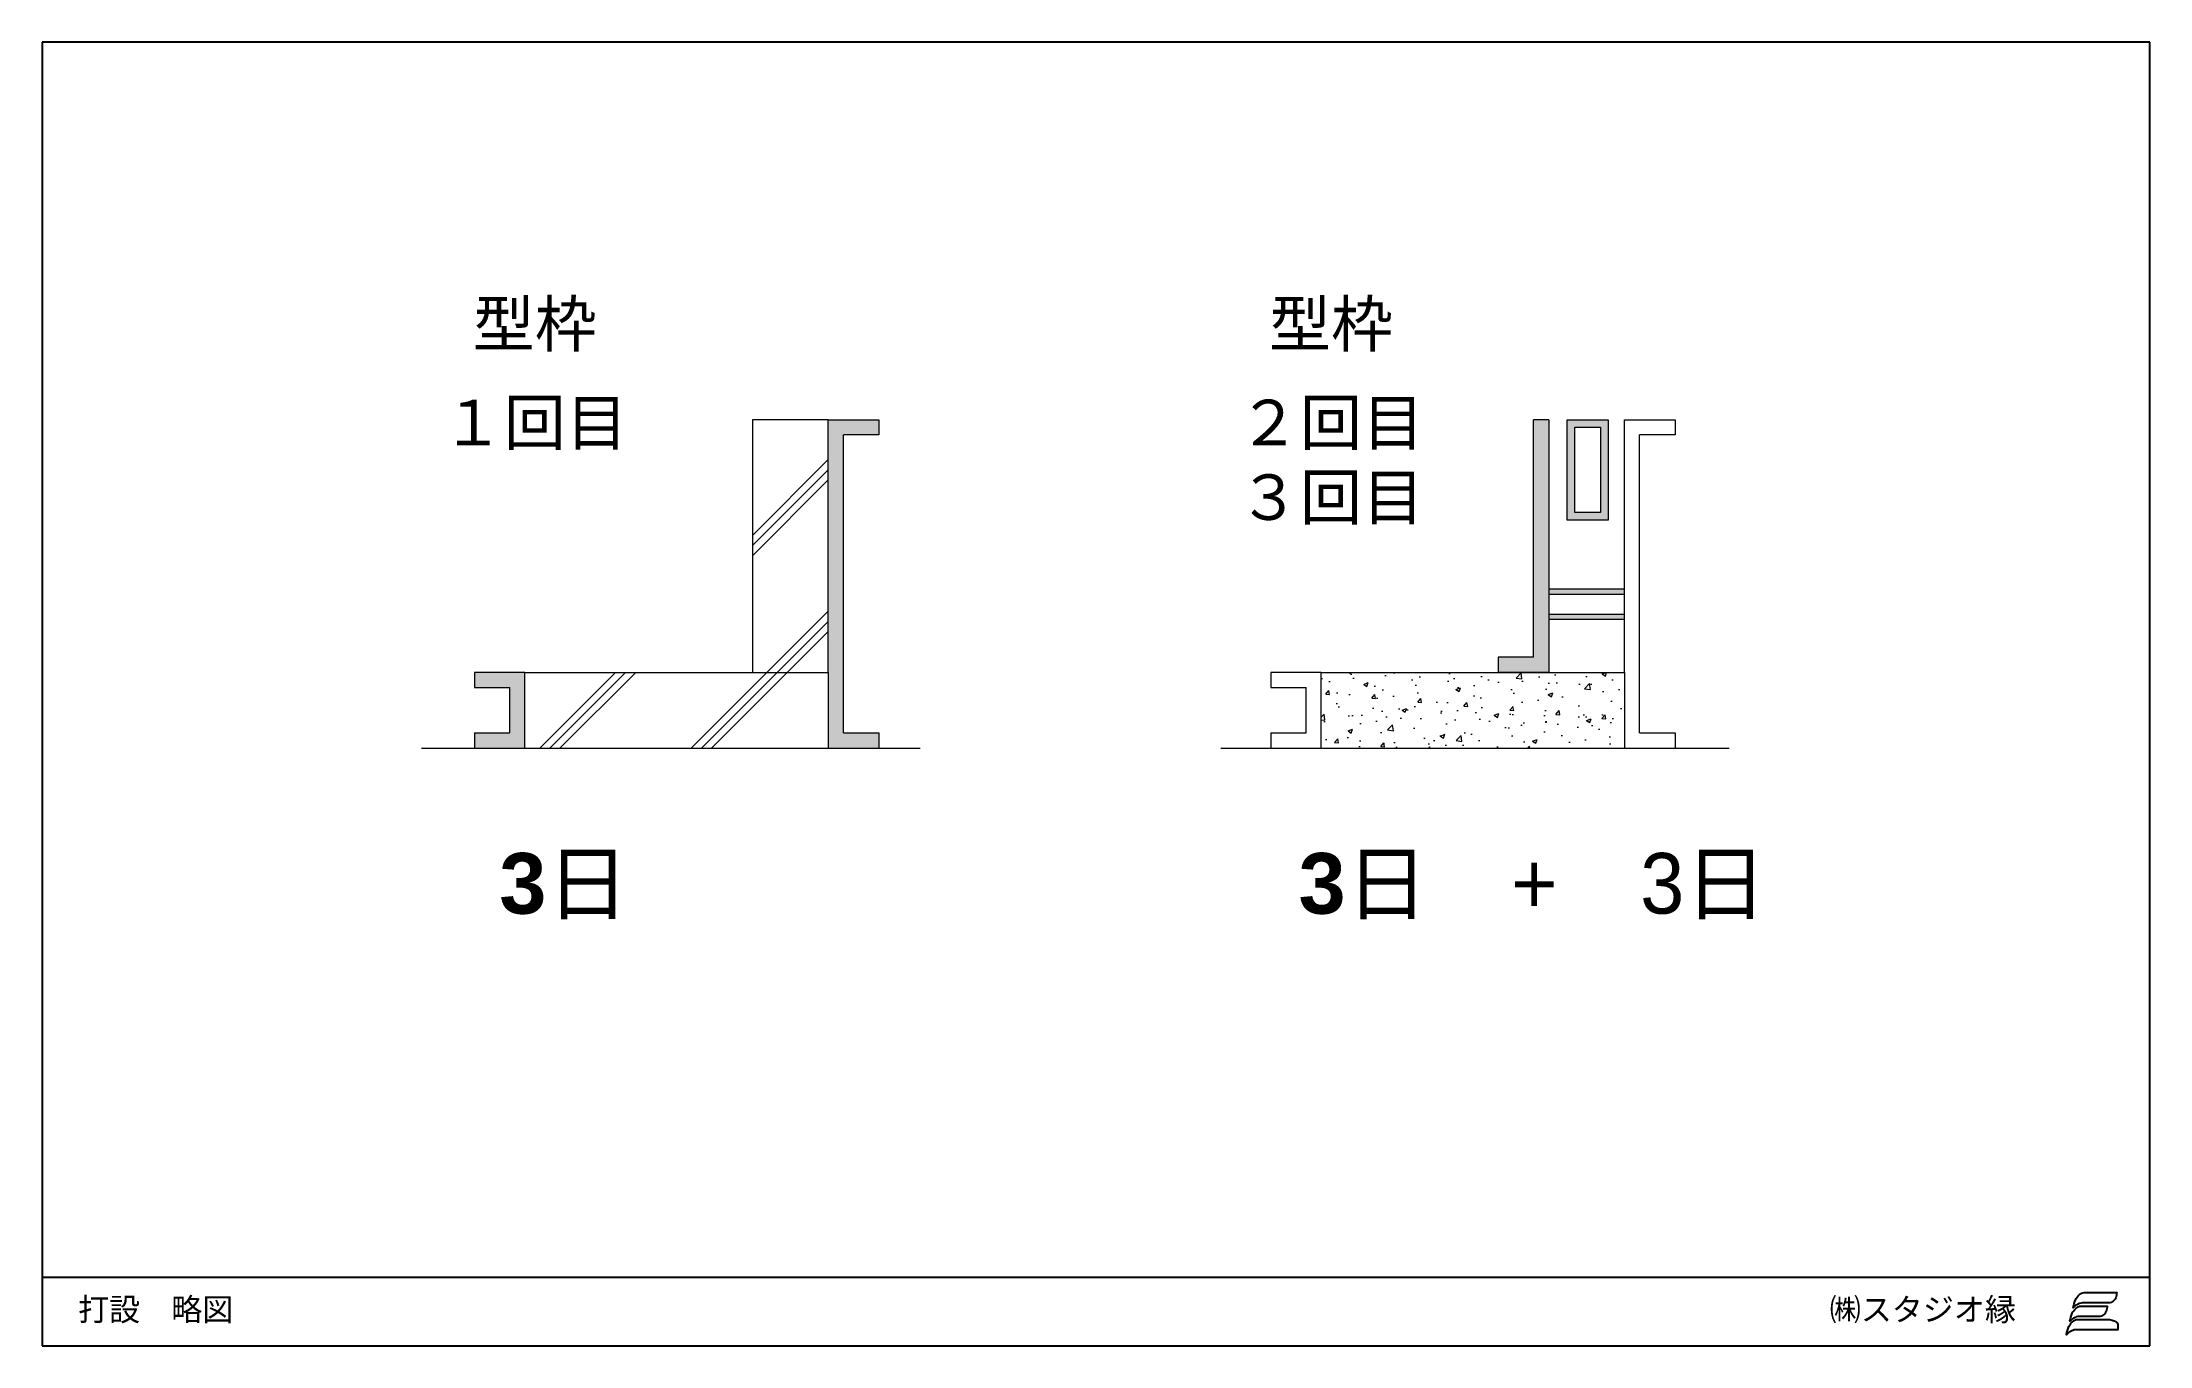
# Paper-space layout 'A4 型枠' of a CAD drawing. Header units: millimetres. Extents: x 5 to 283, y 16 to 188.
# The model-space entities are those that its viewports show. They can reach past a viewport. Long polylines and large blocks are cut down to what shows.
import ezdxf
from ezdxf.enums import TextEntityAlignment as Align

# ---------------------------------------------------------------- set-up
doc = ezdxf.new("R2010")
doc.units = ezdxf.units.MM
doc.header["$LTSCALE"] = 0.25
doc.linetypes.add('ACAD_ISO02W100', pattern=[15, 12, -3])
doc.layers.add('1-main', color=7, linetype='Continuous', lineweight=9)
doc.layers.add('LAYOUT-Viewports', color=210, linetype='Continuous', lineweight=9, plot=False)
doc.layers.add('TITLE_Titleblock', color=7, linetype='Continuous')
doc.styles.add('Annotative', font='arial.ttf')
doc.styles.add('Title_LAYOUT_6mm', font='arial.ttf', dxfattribs={"height": 6})

# ---------------------------------------------------------------- blocks, each defined once
blk = doc.blocks.new('ISO A3 Titleblock')
at = {"layer": 'TITLE_Titleblock'}
for p, q in [((10, 192), (9.999999999999998, 20)), ((287.9999999999999, 192), (10, 192)), ((288, 20.00000000000003), (287.9999999999999, 192)), ((9.999999999999998, 29.07319150713579), (288, 29.07319150713579)), ((9.999999999999998, 20), (288, 20))]:
    blk.add_line(p, q, dxfattribs=at)
for points, knots in [([(278.9169248646099, 25.25377359730911), (278.6674020867694, 25.25377359730911), (278.1857397384039, 24.95540382701634), (277.664461296341, 24.23682736034448), (277.5351767304397, 23.60955696735184), (277.4595836049021, 23.24278983445441), (277.572148278458, 23.3567731736731), (277.811394545504, 23.59903468922693), (278.2437482019928, 23.81224440491974), (278.5560061295005, 23.88179404485788), (278.6912719501652, 23.88179404485788), (279.6146416992423, 23.88179404485788), (280.5380114483194, 23.88179404485788), (281.4613811973965, 23.88179404485788), (281.5725331626504, 23.88179404485788), (281.8966063506688, 24.05899770299601), (282.3209780437749, 24.51253626641184), (282.3558132830136, 25.00515012221317), (282.3733947175051, 25.25377359730911), (281.2212380998733, 25.25377359730911), (280.0690814822416, 25.25377359730911), (278.9169248646099, 25.25377359730911)], [0, 0, 0, 0, 11.25255490629674, 23.06407977465846, 39.69373388928612, 39.69373388928612, 39.69373388928612, 46.87788415994419, 54.96301047362159, 61.06299896824573, 61.06299896824573, 61.06299896824573, 62.06299896824573, 62.06299896824573, 62.06299896824573, 67.07554172200275, 77.7885806686193, 88.70504780164862, 88.70504780164862, 88.70504780164862, 89.70504780164862, 89.70504780164862, 89.70504780164862, 89.70504780164862]), ([(279.3554911488113, 27.04024523933731), (279.1059683709708, 27.04024523933731), (278.6243060226054, 26.74187546904454), (278.1030275805424, 26.02329900237268), (277.9737430146411, 25.39602860938004), (277.8981498891035, 25.02926147648262), (278.0107145626595, 25.14324481570128), (278.2499608297055, 25.38550633125513), (278.6823144861943, 25.59871604694794), (278.9945724137019, 25.66826568688612), (279.1298382343666, 25.66826568688612), (280.327051851641, 25.66826568688612), (281.5242654689153, 25.66826568688612), (282.7214790861897, 25.66826568688612), (282.8326310514436, 25.66826568688612), (283.1567042394619, 25.84546934502421), (283.5810759325682, 26.29900790844002), (283.6159111718068, 26.79162176424137), (283.6334926062983, 27.04024523933731), (282.2074921204692, 27.04024523933731), (280.7814916346402, 27.04024523933731), (279.3554911488113, 27.04024523933731)], [0, 0, 0, 0, 11.25255490629674, 23.06407977465846, 39.69373388928612, 39.69373388928612, 39.69373388928612, 46.87788415994419, 54.96301047362159, 61.06299896824573, 61.06299896824573, 61.06299896824573, 62.06299896824573, 62.06299896824573, 62.06299896824573, 67.07554172200275, 77.7885806686193, 88.70504780164862, 88.70504780164862, 88.70504780164862, 89.70504780164862, 89.70504780164862, 89.70504780164862, 89.70504780164862]), ([(282.7377964313126, 23.48489023866486), (281.3117959454836, 23.48489023866486), (279.8857954596547, 23.48489023866486), (278.4597949738256, 23.48489023866486), (278.2102721959851, 23.48489023866486), (277.7286098476197, 23.18652046837209), (277.2073314055568, 22.46794400170023), (277.0780468396555, 21.84067360870759), (277.0024537141178, 21.47390647581017), (277.1150183876738, 21.58788981502883), (277.3542646547198, 21.83015133058265), (277.7866183112087, 22.04336104627549), (278.0988762387162, 22.11291068621367), (278.2341420593809, 22.11291068621367), (280.0747281608453, 22.11291068621367), (281.9153142623098, 22.11291068621367), (283.7559003637742, 22.11291068621367), (283.822455139849, 22.40759025410577), (283.8349320877661, 23.20804425285993), (283.1210912484854, 23.38817145016321), (282.7377964313126, 23.48489023866486)], [0, 0, 0, 0, 1, 1, 1, 12.25255490629674, 24.06407977465846, 40.69373388928612, 40.69373388928612, 40.69373388928612, 47.87788415994419, 55.96301047362159, 62.06299896824573, 62.06299896824573, 62.06299896824573, 63.06299896824573, 63.06299896824573, 63.06299896824573, 76.68668000984572, 92.48443882345761, 92.48443882345761, 92.48443882345761, 92.48443882345761])]:
    blk.add_open_spline(points, degree=3, knots=knots, dxfattribs=at)
at = {"layer": 'TITLE_Titleblock', "style": 'Title_LAYOUT_6mm'}
blk.add_text('打設\u3000略図', height=3, dxfattribs=at).set_placement((14.74127079623122, 23.30084640908569))
blk.add_text('㈱スタジオ縁', height=3, dxfattribs=at).set_placement((270.3359160781256, 23.30084640908569), align=Align.RIGHT)

msp = doc.modelspace()

# ---------------------------------------------------------------- hatches: boundary and pattern name
at = {"layer": '1-main'}
h = msp.add_hatch(color=256, dxfattribs=at)
h.dxf.hatch_style = 1
h.paths.add_polyline_path([(-12713.78171076695, -18539.87278296919), (-12913.78171076695, -18539.87278296919), (-12913.78171076695, -18599.87278296919), (-12773.78171076695, -18599.87278296919), (-12773.78171076696, -18779.87278296919), (-12913.78171076695, -18779.87278296919), (-12913.78171076695, -18839.87278296919), (-12713.78171076695, -18839.87278296919)])
h.paths.add_polyline_path([(-11313.78171076695, -17539.87278296919), (-11513.78171076695, -17539.87278296919), (-11513.78171076695, -18539.87278296919), (-11513.78171076695, -18839.87278296919), (-11313.78171076695, -18839.87278296919), (-11313.78171076695, -18779.87278296919), (-11453.78171076696, -18779.87278296919), (-11453.78171076695, -17599.87278296919), (-11313.78171076695, -17599.87278296919)])
h = msp.add_hatch(color=256, dxfattribs=at)
h.dxf.hatch_style = 1
h.paths.add_polyline_path([(-8663.062180841487, -17539.8727829692), (-8723.062180841487, -17539.8727829692), (-8723.062180841482, -18479.87278296919), (-8863.062180841487, -18479.87278296919), (-8863.062180841487, -18539.87278296919), (-8663.062180841487, -18539.87278296919)])
h.paths.add_polyline_path([(-8427.535313139859, -17539.8727829692), (-8589.963259550263, -17539.8727829692), (-8589.963259550263, -17937.19702108957), (-8427.535313139859, -17937.19702108957)])
h.paths.add_polyline_path([(-8457.535313139859, -17907.19702108957), (-8559.963259550263, -17907.19702108957), (-8559.963259550263, -17569.8727829692), (-8457.535313139859, -17569.8727829692)], flags=16)
h.paths.add_polyline_path([(-8363.062180841487, -18209.81733505623), (-8663.062180841487, -18209.81733505623), (-8663.062180841487, -18229.81733505623), (-8363.062180841487, -18229.81733505623)])
h.paths.add_polyline_path([(-8363.062180841487, -18309.81733505623), (-8663.062180841487, -18309.81733505623), (-8663.062180841487, -18329.81733505623), (-8363.062180841487, -18329.81733505623)])
h = msp.add_hatch(dxfattribs=at)
h.set_pattern_fill('AR-CONC', color=256)
h.set_pattern_definition([(49.99999999999999, (3150.719529925467, 0), (182.184668996004, -15.93908553890309), [19.05, -209.55]), (355, (3150.719529925467, 0), (-35.24342142496934, 191.0568452390351), [15.24, -167.64058417]), (100.4514447, (3165.901536925467, -1.328253499999846), (146.9412470903533, 175.1177519121951), [16.1900088, -178.0902446]), (46.18420000000001, (3150.719529925467, 50.79999999999927), (271.0790408921299, -42.04232793272715), [28.575, -314.325]), (96.63555760999995, (3173.309429925468, 47.29650000000038), (237.404134051503, 247.4261245977215), [24.28502314, -267.13560816]), (351.1841511700001, (3150.719529925467, 50.79999999999927), (237.404134064977, 247.4261245855326), [22.85996707, -251.45973192]), (21, (3176.119529925467, 38.09999999999854), (151.6143912691325, -102.2651981870876), [19.05, -209.55]), (326.0000000000001, (3176.119529925467, 38.09999999999854), (61.80202834764707, 184.1879661223193), [15.24, -167.64]), (71.45144499999999, (3188.754062525468, 29.57790010000099), (213.4164192787161, 81.92276888590524), [16.1900088, -178.0899376]), (37.50000000000001, (3150.719529925467, 0), (3.088603250591817, 84.55503887315311), [0, -165.608, 0, -170.18, 0, -168.275]), (7.499999999999999, (3150.719529925467, 0), (66.81966251030575, 100.1805748181195), [0, -97.02799999999999, 0, -161.798, 0, -64.135]), (327.5, (3094.077529925467, 0), (135.5905951668714, -5.728743992673444), [0, -63.5, 0, -198.12, 0, -262.89]), (317.5, (3068.677529925468, 0), (148.129181386018, 25.42649103333303), [0, -82.55, 0, -131.572, 0, -186.69])])
h.paths.add_polyline_path([(-8363.062180841487, -18839.87278296919), (-8363.062180841487, -18539.87278296919), (-9563.062180841487, -18539.87278296919), (-9563.062180841487, -18839.87278296919)])

# ---------------------------------------------------------------- linework, layer by layer
at = {"layer": '1-main', "linetype": 'ACAD_ISO02W100'}
for p, q in [((-11513.78171076695, -17539.87278296919), (-11813.78171076695, -17539.87278296919)), ((-11813.78171076695, -17539.87278296919), (-11813.78171076695, -18539.87278296919)), ((-11813.78171076695, -17998.05158316177), (-11513.78171076695, -17698.05158316176)), ((-11813.78171076695, -18038.05158316176), (-11513.78171076695, -17738.05158316176)), ((-11813.78171076695, -18078.05158316176), (-11513.78171076695, -17778.05158316176)), ((-12055.60291057438, -18839.87278296919), (-11513.78171076695, -18298.05158316176)), ((-12015.60291057438, -18839.87278296919), (-11513.78171076695, -18338.05158316176)), ((-11975.60291057438, -18839.87278296919), (-11513.78171076695, -18378.05158316176)), ((-12713.78171076695, -18539.87278296919), (-11513.78171076695, -18539.87278296919)), ((-12655.60291057438, -18839.87278296919), (-12355.60291057438, -18539.87278296919)), ((-12615.60291057438, -18839.87278296919), (-12315.60291057438, -18539.87278296919)), ((-12575.60291057438, -18839.87278296919), (-12275.60291057438, -18539.87278296919))]:
    msp.add_line(p, q, dxfattribs=at)
at = {"layer": '1-main'}
for p, q in [((-11513.78171076695, -18539.87278296919), (-11513.78171076695, -17539.87278296919)), ((-11513.78171076695, -17539.87278296919), (-11313.78171076695, -17539.87278296919)), ((-11313.78171076695, -17539.87278296919), (-11313.78171076695, -17599.87278296919)), ((-8723.062180841482, -18479.87278296919), (-8723.062180841487, -17539.87278296919)), ((-8663.062180841487, -17539.8727829692), (-8723.062180841487, -17539.8727829692)), ((-8663.062180841487, -17539.87278296919), (-8663.062180841487, -18539.87278296919)), ((-8363.062180841487, -18539.87278296919), (-8363.062180841487, -17539.87278296919)), ((-8363.062180841487, -17539.87278296919), (-8163.062180841487, -17539.87278296919)), ((-8163.062180841487, -17539.87278296919), (-8163.062180841487, -17599.87278296919)), ((-11453.78171076696, -18779.87278296919), (-11453.78171076695, -17599.87278296919)), ((-11313.78171076695, -17599.87278296919), (-11453.78171076695, -17599.87278296919)), ((-8303.062180841493, -18779.87278296919), (-8303.062180841487, -17599.87278296919)), ((-8163.062180841487, -17599.87278296919), (-8303.062180841487, -17599.87278296919)), ((-8663.062180841487, -18209.81733505623), (-8363.062180841487, -18209.81733505623)), ((-8663.062180841487, -18229.81733505623), (-8363.062180841487, -18229.81733505623)), ((-8663.062180841487, -18309.81733505623), (-8363.062180841487, -18309.81733505623)), ((-8663.062180841487, -18329.81733505623), (-8363.062180841487, -18329.81733505623)), ((-8723.062180841478, -18479.87278296919), (-8863.062180841487, -18479.87278296919)), ((-8863.062180841487, -18479.87278296919), (-8863.062180841487, -18539.87278296919)), ((-12713.78171076695, -18539.87278296919), (-12913.78171076695, -18539.87278296919)), ((-12913.78171076695, -18539.87278296919), (-12913.78171076695, -18599.87278296919)), ((-12713.78171076695, -18839.87278296919), (-12713.78171076695, -18539.87278296919)), ((-11513.78171076695, -18539.87278296919), (-11513.78171076695, -18839.87278296919)), ((-9563.062180841487, -18539.87278296919), (-9763.062180841487, -18539.87278296919)), ((-9763.062180841487, -18539.87278296919), (-9763.062180841487, -18599.87278296919)), ((-9563.062180841487, -18839.87278296919), (-9563.062180841487, -18539.87278296919)), ((-9563.062180841487, -18539.87278296919), (-8363.062180841487, -18539.87278296919)), ((-8663.062180841487, -18539.87278296919), (-8863.062180841487, -18539.87278296919)), ((-8363.062180841487, -18539.87278296919), (-8363.062180841487, -18839.87278296919)), ((-12913.78171076695, -18599.87278296919), (-12773.78171076695, -18599.87278296919)), ((-12773.78171076696, -18779.87278296919), (-12773.78171076695, -18599.87278296919)), ((-9763.062180841487, -18599.87278296919), (-9623.062180841487, -18599.87278296919)), ((-9623.062180841489, -18779.87278296919), (-9623.062180841487, -18599.87278296919)), ((-13123.38073009226, -18839.87278296919), (-11149.89439542496, -18839.87278296919)), ((-12913.78171076695, -18779.87278296919), (-12913.78171076695, -18839.87278296919)), ((-12913.78171076695, -18779.87278296919), (-12773.78171076695, -18779.87278296919)), ((-12913.78171076695, -18839.87278296919), (-12713.78171076695, -18839.87278296919)), ((-11513.78171076695, -18839.87278296919), (-11313.78171076695, -18839.87278296919)), ((-11453.78171076696, -18779.87278296919), (-11313.78171076695, -18779.87278296919)), ((-11313.78171076695, -18779.87278296919), (-11313.78171076695, -18839.87278296919)), ((-9960.882695684704, -18839.87278296919), (-7948.214106894971, -18839.87278296919)), ((-9763.062180841487, -18779.87278296919), (-9623.062180841487, -18779.87278296919)), ((-9763.062180841487, -18779.87278296919), (-9763.062180841487, -18839.87278296919)), ((-9763.062180841487, -18839.87278296919), (-9563.062180841487, -18839.87278296919)), ((-8363.062180841487, -18839.87278296919), (-8163.062180841487, -18839.87278296919)), ((-8303.062180841496, -18779.87278296919), (-8163.062180841487, -18779.87278296919)), ((-8163.062180841487, -18779.87278296919), (-8163.062180841487, -18839.87278296919))]:
    msp.add_line(p, q, dxfattribs=at)
for points in [[(-8589.963259550263, -17539.8727829692), (-8427.535313139859, -17539.8727829692), (-8427.535313139859, -17937.19702108957), (-8589.963259550263, -17937.19702108957)], [(-8559.963259550263, -17569.8727829692), (-8457.535313139859, -17569.8727829692), (-8457.535313139859, -17907.19702108957), (-8559.963259550263, -17907.19702108957)]]:
    msp.add_lwpolyline(points, close=True, dxfattribs=at)

# ---------------------------------------------------------------- texts
at = {"layer": '1-main', "style": 'Annotative'}
for s, p in [('型枠', (-12674.91598916906, -17250.66826215186)), ('型枠', (-9524.196459243596, -17250.66826215186)), ('１回目', (-12674.91598916906, -17640.87731035799)), ('２回目', (-9524.196459243596, -17640.87731035799)), ('３回目', (-9524.196459243596, -17936.45960522433))]:
    msp.add_text(s, height=180, dxfattribs=at).set_placement(p, align=Align.CENTER)
at = {"layer": '1-main', "char_height": 240, "attachment_point": 1, "style": 'Annotative'}
for s, insert, width in [('{\\fArial|b1|i0|c0|p34;3\\fMS PGothic|b1|i0|c128|p50;日}', (-12815.40864609022, -19254.77798925075), 1348.885223648336), ('{\\fArial|b1|i0|c0|p34;3\\fMS PGothic|b1|i0|c128|p50;日\\fMS PGothic|b0|i0|c128|p50;\u3000+\u30003日}', (-9652.910611682659, -19254.77798925075), 1819.426728123013)]:
    msp.add_mtext(s, dxfattribs=dict(at, insert=insert, width=width))

psp = doc.layouts.new('A4 型枠')

# ---------------------------------------------------------------- block references
at = {"layer": 'TITLE_Titleblock'}
psp.add_blockref('ISO A3 Titleblock', (-4.877766108039395, -4.342235086369783), dxfattribs=at)

# ---------------------------------------------------------------- viewports
at = {"layer": 'LAYOUT-Viewports'}
psp.add_viewport(center=(144.1222338919606, 106.1943606671981), size=(278, 162.9268084928642), view_center_point=(-10454.26860279337, -18489.43361798509), view_height=4887.804351133987, dxfattribs=at)

doc.saveas('drawing.dxf')
